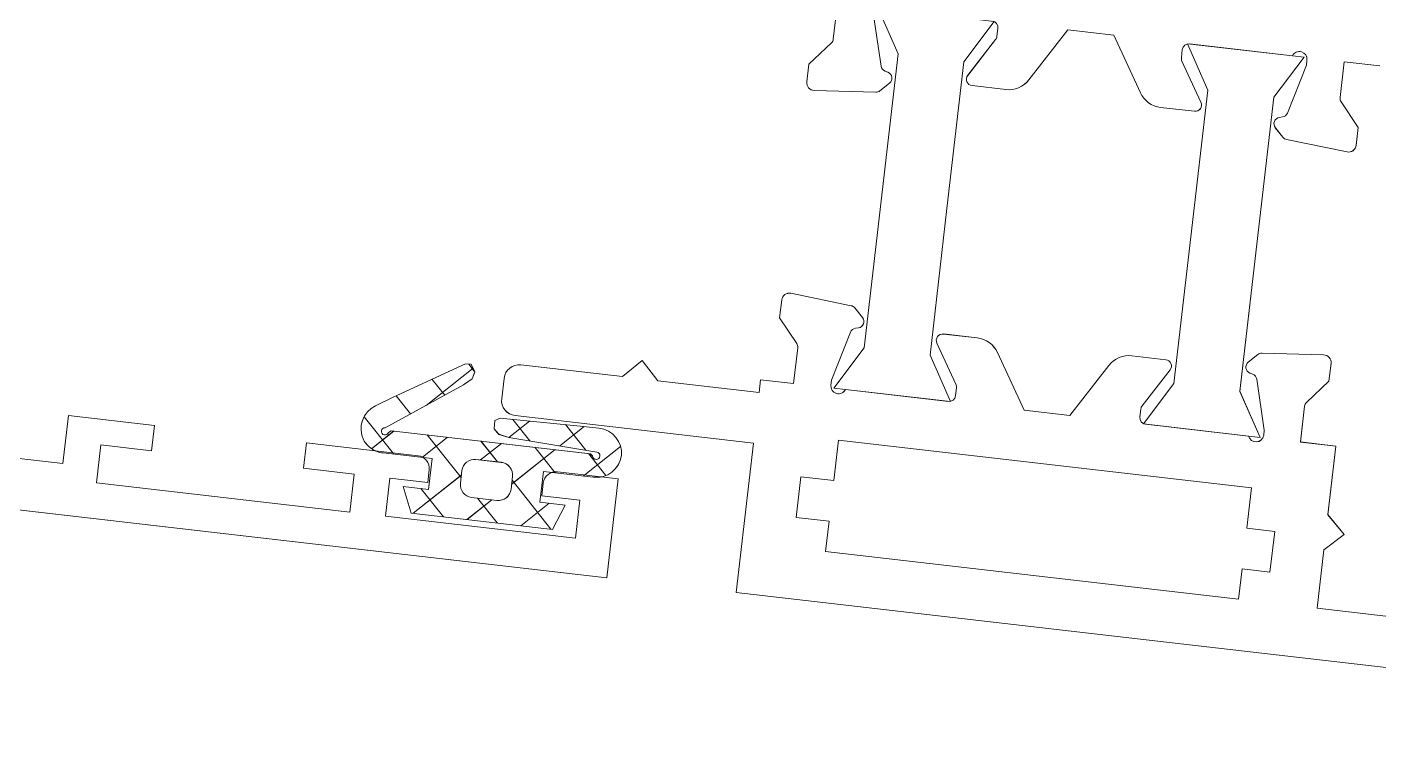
# Model space of a CAD drawing. Header units: millimetres. Extents: x 26282 to 30760, y 1404 to 4574.
# Drawn here: x 29504.59 to 29509.89, y 3471.15 to 3473.93 of the extents above; entities that cross this region are included whole.
import ezdxf

# ---------------------------------------------------------------- set-up
doc = ezdxf.new("R2010")
doc.units = ezdxf.units.MM
doc.header["$LTSCALE"] = 0.25
doc.layers.add('AB-DUV', color=4, linetype='Continuous', lineweight=50)
doc.layers.add('DOĞRAMA', color=30, linetype='Continuous', lineweight=20)

# ---------------------------------------------------------------- blocks, each defined once
blk = doc.blocks.new('CHD60E27', base_point=(-138.6, 7.85))
at = {"color": 1, "linetype": 'Continuous'}
for p, q in [((-137.2, 16.75), (-135.7, 16.75)), ((-135.7, 16.75), (-135.7, 15.25))]:
    blk.add_line(p, q, dxfattribs=at)
at = {"color": 40, "linetype": 'Continuous'}
blk.add_lwpolyline([(-136.6, 34.85), (-136.6, 29.55), (-134.7, 29.55), (-134.7, 26.15), (-135.7, 26.15), (-135.7, 28.15), (-137.2, 28.15), (-137.2, 18.15), (-135.7, 18.15), (-135.7, 20.15), (-134.7, 20.15), (-134.7, 15.75, -0.414213), (-135.199999, 15.25), (-135.7, 15.25), (-135.7, 16.75), (-137.2, 16.75), (-137.2, 9.25), (-135.7, 9.25), (-135.7, 10.75), (-135.2, 10.75, -0.414213), (-134.699999, 10.25), (-134.7, 7.85), (-138.6, 7.85), (-138.6, 7.85), (-138.6, 78.35)], format="xyb", dxfattribs=at)
blk = doc.blocks.new('CHD60E28', base_point=(0, -82.8))
at = {"color": 40, "linetype": 'Continuous'}
for points in [[(2, -21.7), (2, -27), (4.305342, -27), (5, -26.28066), (5.694659, -27), (8.4, -27), (8.4, -28.4), (9.809008, -28.4, 0.176327), (9.969705, -28.341511), (10.9, -27.5609), (11.6, -27.5609, -0.43976), (11.898858, -27.887046), (11.688329, -30.293409, -0.176327), (11.616057, -30.448396), (11.276777, -30.787677, -0.577351), (10.858518, -30.675605), (10.827653, -30.560412, 0.267949), (10.650876, -30.383636), (8.7, -29.8609), (8.5, -29.8609, 0.842899), (8.4, -30.443742), (8.4, -34.5109, 0.414213), (8.65, -34.7609), (8.971194, -34.7609, 0.137838), (9.101447, -34.724288), (10.619748, -33.797512, -0.585341), (11, -34.0109), (11, -35.347384, -0.261351), (10.521011, -36.200935), (8.4, -37.495605), (8.4, -39.304394), (10.52101, -40.599064, -0.261351), (11.000001, -41.452615), (11, -42.789099, -0.585341), (10.619748, -43.002487), (9.101446, -42.075712, 0.137838), (8.971194, -42.0391), (8.65, -42.039099, 0.414213), (8.399999, -42.2891), (8.4, -46.356257, 0.842899), (8.5, -46.939099), (8.7, -46.939099), (10.650876, -46.416364, 0.267949), (10.827654, -46.239588), (10.858519, -46.124395, -0.577351), (11.276776, -46.012322), (11.616057, -46.351603, -0.176327), (11.688329, -46.50659), (11.898859, -48.912953, -0.43976), (11.6, -49.2391), (10.9, -49.239099), (9.969705, -48.458489, 0.176327), (9.809008, -48.4), (8.4, -48.4), (8.4, -49.7), (7.9, -49.7), (7.9, -53.705341), (8.61934, -54.4), (7.9, -55.094658), (7.9, -59.1, -0.414213), (7.3, -59.699999), (6.5, -59.7, -0.414213), (5.9, -59.099999), (5.9, -49.7), (0, -49.7), (0, -49.7), (0, -24.85), (0, 0)], [(23.4, -48.4), (21.990993, -48.4, 0.176327), (21.830296, -48.458489), (20.9, -49.239099), (20.2, -49.239099, -0.43976), (19.901142, -48.912953), (20.111671, -46.506591, -0.176327), (20.183943, -46.351603), (20.523224, -46.012323, -0.577351), (20.941481, -46.124395), (20.972347, -46.239587, 0.267949), (21.149124, -46.416364), (23.1, -46.939099)], [(23.4, -42.289099, 0.414213), (23.149999, -42.0391), (22.828807, -42.039099, 0.137838), (22.698554, -42.075711), (21.180253, -43.002487, -0.585341), (20.799999, -42.7891), (20.8, -41.452615, -0.261351), (21.278991, -40.599064), (23.4, -39.304394), (23.4, -37.495605), (21.278991, -36.200935, -0.261351), (20.800001, -35.347385), (20.8, -34.0109, -0.585341), (21.180252, -33.797512), (22.698554, -34.724288, 0.137838), (22.828807, -34.760901), (23.15, -34.7609, 0.414213), (23.4, -34.5109), (23.4, -30.443743, 0.842899), (23.3, -29.860899), (23.1, -29.8609), (21.149124, -30.383636, 0.267949), (20.972348, -30.560413), (20.941482, -30.675605, -0.577351), (20.523223, -30.787677), (20.183943, -30.448396, -0.176327), (20.111672, -30.293408), (19.901142, -27.887047, -0.43976), (20.199999, -27.5609), (20.9, -27.5609), (21.830296, -28.341511, 0.176327), (21.990993, -28.4), (23.4, -28.4), (23.4, -27)]]:
    blk.add_lwpolyline(points, format="xyb", dxfattribs=at)
blk.add_lwpolyline([(3.2, -29.55), (3.2, -30.1), (2, -30.1), (2, -46.4), (3.2, -46.4), (3.2, -47.7), (4.8, -47.7), (4.8, -46.4), (6.4, -46.4), (6.4, -30.1), (4.8, -30.1), (4.8, -29), (3.2, -29), (3.2, -29.55)], close=True, dxfattribs=at)
at = {"color": 4, "linetype": 'Continuous'}
for points in [[(10.113, -33.587833), (8.4, -34.587833), (8.4, -29.987833), (10.1, -30.987833), (15.9, -30.987833), (21.7, -30.987833), (23.4, -29.987833), (23.4, -34.587833), (21.687, -33.587833), (15.9, -33.587833), (10.113, -33.587833)], [(10.113, -43.212166), (8.4, -42.212166), (8.4, -46.812166), (10.1, -45.812166), (15.9, -45.812166), (21.7, -45.812166), (23.4, -46.812166), (23.4, -42.212166), (21.687, -43.212166), (15.9, -43.212166), (10.113, -43.212166)]]:
    blk.add_lwpolyline(points, close=True, dxfattribs=at)
blk = doc.blocks.new('CHD50D23', base_point=(110.983776, 153.85743))
at = {"color": 1, "linetype": 'Continuous'}
for p, q in [((117.791548, 170.671326), (119.381447, 172.261226)), ((119.568875, 171.841832), (119.206204, 172.204502)), ((119.457419, 170.215877), (121.244586, 172.003044)), ((124.138771, 167.271936), (119.568875, 171.841832)), ((119.432791, 169.856596), (118.032092, 171.257294)), ((120.970782, 169.60792), (122.142332, 170.77947)), ((118.315634, 169.074092), (119.457419, 170.215877)), ((121.333881, 167.955505), (119.432791, 169.856596)), ((119.301305, 167.938443), (120.572703, 169.209841)), ((121.747604, 168.263422), (122.91966, 169.435477)), ((119.296707, 167.87136), (118.580823, 168.587243)), ((122.524426, 166.918923), (123.696988, 168.091485)), ((118.649877, 167.287015), (119.301305, 167.938443)), ((119.145191, 165.661009), (121.37384, 167.889658)), ((124.455498, 162.712568), (119.296707, 167.87136)), ((119.160623, 165.886123), (118.364104, 166.682642)), ((120.14134, 164.535837), (122.174977, 166.569474)), ((124.278265, 160.768481), (119.160623, 165.886123)), ((115.348278, 161.864095), (119.145191, 165.661009)), ((119.024539, 163.900887), (117.547506, 165.37792)), ((121.172168, 163.445345), (122.976114, 165.249291)), ((118.528593, 162.275512), (116.730908, 164.073197)), ((118.989078, 163.383575), (119.611946, 164.006444)), ((119.345191, 163.580234), (119.024539, 163.900887)), ((121.973305, 162.125161), (123.777251, 163.929107)), ((111.799457, 156.193954), (118.989078, 163.383575)), ((120.452072, 158.230713), (115.91431, 162.768475)), ((121.603057, 159.633594), (124.527445, 162.557981)), ((118.720503, 157.840961), (115.097712, 161.463753)), ((116.041968, 158.315145), (118.584254, 160.857431)), ((118.064864, 158.216721), (120.705574, 160.857431)), ((121.299351, 159.504754), (119.946674, 160.857431)), ((121.452072, 157.361288), (125.087016, 160.996232)), ((122.788808, 160.136617), (122.034401, 160.891024)), ((125.34237, 159.704376), (124.278265, 160.768481)), ((116.124999, 158.315145), (114.281114, 160.15903)), ((124.529431, 158.395995), (122.788808, 160.136617)), ((121.237452, 159.267988), (121.603057, 159.633594)), ((122.965684, 157.838422), (121.299351, 159.504754)), ((124.608099, 158.395995), (125.396213, 159.184109)), ((114.691525, 157.627299), (113.464516, 158.854308)), ((119.211984, 157.24252), (120.452072, 158.482608)), ((113.865869, 156.331635), (112.647918, 157.549586)), ((120.452072, 156.109392), (118.977527, 157.583937)), ((122.94395, 155.738834), (121.452072, 157.230713)), ((119.332913, 155.242129), (120.452072, 156.361288)), ((120.244395, 154.032291), (122.569534, 156.35743)), ((113.040212, 155.035971), (111.83132, 156.244863)), ((112.193401, 154.466577), (113.52755, 155.800727)), ((122.081038, 154.480426), (121.159141, 155.402323)), ((111.107571, 154.847292), (111.014722, 154.940141)), ((120.547923, 153.892221), (119.627241, 154.812903))]:
    blk.add_line(p, q, dxfattribs=at)
for points in [[(117.942326, 171.103172, -0.229763), (119.601084, 172.311706, -0.229763), (121.577, 171.756923), (124.065182, 167.454881, -0.472021), (123.686104, 166.442525), (123.493312, 166.376425, -0.353954), (122.651853, 166.698377), (120.910699, 169.711911, 2.506605), (120.443837, 169.422198), (123.974866, 163.603459, -0.068514), (125.058809, 161.099606, -0.068514), (125.425814, 158.395994), (124.268132, 158.395995, 0.414213), (122.468133, 156.595995), (122.468132, 156.35743), (123.368132, 156.35743), (121.951762, 154.2919, -0.247171), (121.127035, 153.857431), (120.80923, 153.85743, -0.247171), (119.984502, 154.2919), (118.568132, 156.35743), (119.468132, 156.35743), (119.468132, 156.395995, 0.347266), (117.672353, 158.315146), (115.962865, 158.315145, 0.239382), (114.781982, 157.769249), (112.588983, 154.327878), (110.983776, 154.890697), (118.422358, 166.775718, 0.283277), (118.436838, 168.874362), (117.984154, 169.620334, -0.264505), (117.942326, 171.103172)], [(118.960417, 162.96546), (118.120011, 161.622698, 0.58904), (118.543842, 160.857431), (121.854332, 160.857431, 0.584485), (122.281783, 161.616824), (120.652103, 164.302354, 0.558043), (119.800823, 164.308222), (118.960417, 162.96546)], [(120.952072, 159.35743, 0.414214), (120.452072, 158.85743), (120.452072, 155.85743, 1), (121.452072, 155.85743), (121.452072, 158.85743, 0.414214), (120.952072, 159.35743)]]:
    blk.add_lwpolyline(points, format="xyb", close=True, dxfattribs=at)
blk = doc.blocks.new('CHD40D08', base_point=(-2.21267, -2.905012))
at = {"color": 1, "linetype": 'Continuous'}
for p, q in [((0, 5.969856), (1.319355, 7.289211)), ((0.12533, 6.85077), (0.904473, 6.071627)), ((1.017205, 5.958895), (1.924654, 5.051445)), ((1.069674, 4.91821), (1.934707, 5.783243)), ((-2.21267, 4.946129), (-0.482761, 3.21622)), ((0, 4.854779), (0.904473, 3.950306)), ((-2.21267, 3.757186), (-1.21267, 4.757186)), ((-0.632316, 3.21622), (0.904473, 4.753009)), ((1.129836, 3.724943), (1.8882, 2.96658)), ((1.171493, 2.898708), (1.899747, 3.626962)), ((-2.21267, 2.824809), (-1.333018, 1.945157)), ((-2.21267, 1.635866), (-1.333018, 2.515518)), ((0.166981, 2.566478), (0.904473, 1.828986)), ((0.166982, 1.894197), (0.904473, 2.631688)), ((-2.21267, -0.485455), (-0.510996, 1.216219)), ((-0.604081, 1.21622), (0.039793, 0.572346)), ((2.045652, -0.469774), (3.706779, 1.191354)), ((3.601991, 1.252788), (3.846916, 1.007863)), ((-2.21267, 0.703488), (-1.21267, -0.296512)), ((0.039793, 0.572346), (0.904473, -0.292334)), ((0.061836, -0.332269), (0.904473, 0.510368)), ((2.524604, 0.208855), (3.086884, -0.353425)), ((0, -0.394105), (0.061836, -0.332269)), ((1.646901, -1.034763), (2.284292, -1.672154)), ((-0.000001, -1.509181), (0.092774, -1.601955)), ((0.092774, -1.601955), (1.325459, -2.834641)), ((0.115405, -2.400021), (0.904473, -1.610952))]:
    blk.add_line(p, q, dxfattribs=at)
for points in [[(3.56458, 1.274721), (3.853054, 1.105598), (3.839039, 0.882431), (2.197611, -1.814579), (1.801975, -2.439764, -0.413949), (0.422965, -2.750501, -0.119976), (0.112064, -2.393627, -0.119976), (-0.000001, -1.93378), (0, 0), (-1.21267, 0), (-1.21267, -1), (-2.21267, -0.565218), (-2.21267, 5.005452), (-1.21267, 5.396757), (-1.21267, 4.396757), (0, 4.396757), (0, 6.36622, -0.404548), (0.967353, 7.365686, -0.404548), (1.934706, 6.366219), (1.934707, 5.626366), (1.87951, 2.469611), (1.772015, 2.273538), (1.437813, 2.284888), (1.245523, 2.492312), (1.171532, 2.897929), (0.995458, 6.390233, 2.044702), (0.823804, 6.2417), (0.904473, 6.143585), (0.904473, -1.711145), (0.823804, -1.809259, 2.04471), (0.995459, -1.957792), (3.011747, 0.899087), (3.291174, 1.202272), (3.56458, 1.274721)], [(0.020535, 1.362666, 0.198912), (0.166982, 1.71622), (0.166981, 2.71622, 0.414213), (-0.333018, 3.21622), (-0.833018, 3.21622, 0.414213), (-1.333018, 2.71622), (-1.333018, 1.716219, 0.414213), (-0.833018, 1.21622), (-0.333018, 1.216219, 0.198912), (0.020535, 1.362666)]]:
    blk.add_lwpolyline(points, format="xyb", close=True, dxfattribs=at)
blk = doc.blocks.new('A$C3DEF5641')
at = {"layer": 'DOĞRAMA', "color": 163, "rotation": 90}
for name, p in [('CHD60E28', (451.083, 51.924)), ('CHD50D23', (449.332, 71.395)), ('CHD40D08', (433.332, 53.562))]:
    blk.add_blockref(name, p, dxfattribs=at)
at = {"layer": 'DOĞRAMA', "color": 163, "xscale": -1, "rotation": 270}
blk.add_blockref('CHD60E27', (423.083, 51.924), dxfattribs=at)
blk = doc.blocks.new('A$C187D15ED')
at = {"layer": 'DOĞRAMA', "color": 163, "xscale": -0.1, "yscale": 0.1, "zscale": 0.1, "rotation": 353.4193271623163}
blk.add_blockref('A$C3DEF5641', (9977.8733, 3256.7396, -134.2241), dxfattribs=at)
blk.add_blockref('A$C3DEF5641', (9977.8733, 3256.7396, -134.2241), dxfattribs=at)

msp = doc.modelspace()

# ---------------------------------------------------------------- block references
at = {"layer": 'AB-DUV', "ltscale": 100}
msp.add_blockref('A$C187D15ED', (19570.4239, 205.0275, 5.1264), dxfattribs=at)

# ---------------------------------------------------------------- next in the draw order: linework, layer by layer
at = {"layer": 'DOĞRAMA', "color": 1, "linetype": 'Continuous'}
for p, q in [((29506.343, 3472.5842, -129.0977), (29506.3215, 3472.6113, -129.0977)), ((29506.343, 3472.5842, -129.0977), (29506.3215, 3472.6113, -129.0977)), ((29506.1541, 3472.4493, -129.0977), (29506.3381, 3472.5953, -129.0977)), ((29506.1541, 3472.4493, -129.0977), (29506.3381, 3472.5953, -129.0977)), ((29506.227, 3472.4891, -129.0977), (29506.1776, 3472.5514, -129.0977)), ((29506.227, 3472.4891, -129.0977), (29506.1776, 3472.5514, -129.0977)), ((29506.0934, 3472.4162, -129.0977), (29506.0374, 3472.4868, -129.0977)), ((29506.0934, 3472.4162, -129.0977), (29506.0374, 3472.4868, -129.0977)), ((29506.0192, 3472.2683, -129.0977), (29505.9109, 3472.4048, -129.0977)), ((29506.0192, 3472.2683, -129.0977), (29505.9109, 3472.4048, -129.0977)), ((29505.9402, 3472.2797, -129.0977), (29506.0276, 3472.349, -129.0977)), ((29505.9402, 3472.2797, -129.0977), (29506.0276, 3472.349, -129.0977)), ((29506.4787, 3472.3238, -129.0977), (29506.5594, 3472.3878, -129.0977)), ((29506.4787, 3472.3238, -129.0977), (29506.5594, 3472.3878, -129.0977)), ((29506.5603, 3472.3102, -129.0977), (29506.4937, 3472.3943, -129.0977)), ((29506.5603, 3472.3102, -129.0977), (29506.4937, 3472.3943, -129.0977)), ((29506.6781, 3472.2906, -129.0977), (29506.774, 3472.3666, -129.0977)), ((29506.6781, 3472.2906, -129.0977), (29506.774, 3472.3666, -129.0977)), ((29506.7809, 3472.2735, -129.0977), (29506.7012, 3472.374, -129.0977)), ((29506.7809, 3472.2735, -129.0977), (29506.7012, 3472.374, -129.0977)), ((29506.145, 3472.2506, -129.0977), (29506.2384, 3472.3247, -129.0977)), ((29506.145, 3472.2506, -129.0977), (29506.2384, 3472.3247, -129.0977)), ((29506.2346, 3472.2381, -129.0977), (29506.1586, 3472.3339, -129.0977)), ((29506.2346, 3472.2381, -129.0977), (29506.1586, 3472.3339, -129.0977)), ((29506.3674, 3472.2356, -129.0977), (29506.4491, 3472.3004, -129.0977)), ((29506.3674, 3472.2356, -129.0977), (29506.4491, 3472.3004, -129.0977)), ((29506.4342, 3472.2279, -129.0977), (29506.3694, 3472.3096, -129.0977)), ((29506.4342, 3472.2279, -129.0977), (29506.3694, 3472.3096, -129.0977)), ((29506.0274, 3472.258, -129.0977), (29506.0192, 3472.2683, -129.0977)), ((29506.0274, 3472.258, -129.0977), (29506.0192, 3472.2683, -129.0977)), ((29506.1382, 3472.2452, -129.0977), (29506.145, 3472.2506, -129.0977)), ((29506.1382, 3472.2452, -129.0977), (29506.145, 3472.2506, -129.0977)), ((29506.4896, 3472.141, -129.0977), (29506.6598, 3472.2761, -129.0977)), ((29506.4896, 3472.141, -129.0977), (29506.6598, 3472.2761, -129.0977)), ((29506.6596, 3472.1851, -129.0977), (29506.5801, 3472.2853, -129.0977)), ((29506.6596, 3472.1851, -129.0977), (29506.5801, 3472.2853, -129.0977)), ((29506.7704, 3472.1723, -129.0977), (29506.9165, 3472.2882, -129.0977)), ((29506.7704, 3472.1723, -129.0977), (29506.9165, 3472.2882, -129.0977)), ((29506.8593, 3472.1746, -129.0977), (29506.7908, 3472.261, -129.0977)), ((29506.8593, 3472.1746, -129.0977), (29506.7908, 3472.261, -129.0977)), ((29506.2912, 3472.1667, -129.0977), (29506.2346, 3472.2381, -129.0977)), ((29506.2912, 3472.1667, -129.0977), (29506.2346, 3472.2381, -129.0977)), ((29505.9946, 3472.0151, -129.0977), (29506.0118, 3472.1641, -129.0977)), ((29505.9946, 3472.0151, -129.0977), (29506.0118, 3472.1641, -129.0977)), ((29506.0118, 3472.1641, -129.0977), (29506.1608, 3472.1469, -129.0977)), ((29506.0118, 3472.1641, -129.0977), (29506.1608, 3472.1469, -129.0977)), ((29506.1037, 3472.0264, -129.0977), (29506.2923, 3472.176, -129.0977)), ((29506.1037, 3472.0264, -129.0977), (29506.2923, 3472.176, -129.0977)), ((29506.6433, 3471.9642, -129.0977), (29506.4913, 3472.1559, -129.0977)), ((29506.6433, 3471.9642, -129.0977), (29506.4913, 3472.1559, -129.0977)), ((29506.2218, 3472.0128, -129.0977), (29506.134, 3472.1236, -129.0977)), ((29506.2218, 3472.0128, -129.0977), (29506.134, 3472.1236, -129.0977)), ((29506.4326, 3471.9885, -129.0977), (29506.3553, 3472.086, -129.0977)), ((29506.4326, 3471.9885, -129.0977), (29506.3553, 3472.086, -129.0977)), ((29506.3145, 3472.0021, -129.0977), (29506.4119, 3472.0794, -129.0977)), ((29506.3145, 3472.0021, -129.0977), (29506.4119, 3472.0794, -129.0977)), ((29506.5252, 3471.9778, -129.0977), (29506.636, 3472.0657, -129.0977)), ((29506.5252, 3471.9778, -129.0977), (29506.636, 3472.0657, -129.0977))]:
    msp.add_line(p, q, dxfattribs=at)
at = {"layer": 'DOĞRAMA', "color": 40, "linetype": 'Continuous', "elevation": -129.0977}
for points in [[(29507.7667, 3474.0252), (29507.7505, 3473.8852, -0.176327), (29507.7429, 3473.87), (29507.6547, 3473.7865), (29507.6466, 3473.7169, 0.43976), (29507.6756, 3473.6835), (29507.9171, 3473.6769, 0.176327), (29507.9333, 3473.6823), (29507.9709, 3473.7121, 0.577351), (29507.9646, 3473.7549), (29507.9535, 3473.7593, -0.267949), (29507.9379, 3473.7789), (29507.9084, 3473.9787)], [(29507.7667, 3474.0252), (29507.7505, 3473.8852, -0.176327), (29507.7429, 3473.87), (29507.6547, 3473.7865), (29507.6466, 3473.7169, 0.43976), (29507.6756, 3473.6835), (29507.9171, 3473.6769, 0.176327), (29507.9333, 3473.6823), (29507.9709, 3473.7121, 0.577351), (29507.9646, 3473.7549), (29507.9535, 3473.7593, -0.267949), (29507.9379, 3473.7789), (29507.9084, 3473.9787)], [(29508.3737, 3473.9552, -0.414213), (29508.3957, 3473.9275), (29508.392, 3473.8956, -0.137838), (29508.3869, 3473.8831), (29508.2774, 3473.7429, 0.585341), (29508.2943, 3473.7026), (29508.427, 3473.6873, 0.261351), (29508.5173, 3473.7251), (29508.6702, 3473.921), (29508.8499, 3473.9003), (29508.9542, 3473.6747, 0.261351), (29509.0335, 3473.6173), (29509.1663, 3473.602, 0.585341), (29509.1919, 3473.6374), (29509.1172, 3473.7988, -0.137838), (29509.115, 3473.8122), (29509.1187, 3473.8441, -0.414213), (29509.1464, 3473.866), (29509.5505, 3473.8194, -0.842899), (29509.6072, 3473.8028), (29509.6049, 3473.783), (29509.5306, 3473.5951, -0.267949), (29509.511, 3473.5796), (29509.4993, 3473.5779, 0.577351), (29509.4833, 3473.5376), (29509.5131, 3473.5, 0.176327), (29509.5277, 3473.4911), (29509.7643, 3473.4426, 0.43976), (29509.8002, 3473.4685), (29509.8082, 3473.538), (29509.7413, 3473.6394, -0.176327), (29509.7373, 3473.656), (29509.7535, 3473.796), (29509.8926, 3473.78)], [(29508.3737, 3473.9552, -0.414213), (29508.3957, 3473.9275), (29508.392, 3473.8956, -0.137838), (29508.3869, 3473.8831), (29508.2774, 3473.7429, 0.585341), (29508.2943, 3473.7026), (29508.427, 3473.6873, 0.261351), (29508.5173, 3473.7251), (29508.6702, 3473.921), (29508.8499, 3473.9003), (29508.9542, 3473.6747, 0.261351), (29509.0335, 3473.6173), (29509.1663, 3473.602, 0.585341), (29509.1919, 3473.6374), (29509.1172, 3473.7988, -0.137838), (29509.115, 3473.8122), (29509.1187, 3473.8441, -0.414213), (29509.1464, 3473.866), (29509.5505, 3473.8194, -0.842899), (29509.6072, 3473.8028), (29509.6049, 3473.783), (29509.5306, 3473.5951, -0.267949), (29509.511, 3473.5796), (29509.4993, 3473.5779, 0.577351), (29509.4833, 3473.5376), (29509.5131, 3473.5, 0.176327), (29509.5277, 3473.4911), (29509.7643, 3473.4426, 0.43976), (29509.8002, 3473.4685), (29509.8082, 3473.538), (29509.7413, 3473.6394, -0.176327), (29509.7373, 3473.656), (29509.7535, 3473.796), (29509.8926, 3473.78)], [(29510.1738, 3471.5933), (29509.6473, 3471.6541), (29509.6737, 3471.8831), (29509.7532, 3471.9439), (29509.6897, 3472.0211), (29509.7207, 3472.2899), (29509.5816, 3472.3059), (29509.5977, 3472.4459, -0.176327), (29509.6054, 3472.4612), (29509.6936, 3472.5446), (29509.7016, 3472.6142, 0.43976), (29509.6726, 3472.6476), (29509.4312, 3472.6543, 0.176327), (29509.415, 3472.6489), (29509.3774, 3472.619, 0.577351), (29509.3837, 3472.5762), (29509.3948, 3472.5718, -0.267949), (29509.4103, 3472.5522), (29509.4399, 3472.3524), (29509.4376, 3472.3326, -0.842899), (29509.3786, 3472.3293), (29508.9745, 3472.3759, -0.414213), (29508.9526, 3472.4036), (29508.9562, 3472.4355, -0.137838), (29508.9614, 3472.4481), (29509.0708, 3472.5883, 0.585341), (29509.054, 3472.6285), (29508.9212, 3472.6438, 0.261351), (29508.8309, 3472.606), (29508.678, 3472.4101), (29508.4983, 3472.4309), (29508.394, 3472.6564, 0.261351), (29508.3147, 3472.7138), (29508.182, 3472.7291, 0.585341), (29508.1564, 3472.6938), (29508.2311, 3472.5323, -0.137838), (29508.2332, 3472.519), (29508.2295, 3472.487, -0.414213), (29508.2018, 3472.4651), (29507.7978, 3472.5117, -0.842899), (29507.741, 3472.5283), (29507.7433, 3472.5482), (29507.8176, 3472.736, -0.267949), (29507.8372, 3472.7515), (29507.849, 3472.7533, 0.577351), (29507.8649, 3472.7935), (29507.8351, 3472.8311, 0.176327), (29507.8205, 3472.8401), (29507.5839, 3472.8886, 0.43976), (29507.5481, 3472.8626), (29507.5401, 3472.7931), (29507.6069, 3472.6917, -0.176327), (29507.6109, 3472.6751), (29507.5948, 3472.5351), (29507.4656, 3472.55), (29507.4599, 3472.5003), (29507.062, 3472.5462), (29507.0012, 3472.6257), (29506.924, 3472.5622), (29506.5261, 3472.6081, 0.414213), (29506.4596, 3472.5553), (29506.4504, 3472.4759, 0.414213), (29506.5032, 3472.4094), (29507.437, 3472.3016), (29507.3694, 3471.7155), (29507.3694, 3471.7155), (29509.838, 3471.4308), (29512.3066, 3471.146)], [(29510.1738, 3471.5933), (29509.6473, 3471.6541), (29509.6737, 3471.8831), (29509.7532, 3471.9439), (29509.6897, 3472.0211), (29509.7207, 3472.2899), (29509.5816, 3472.3059), (29509.5977, 3472.4459, -0.176327), (29509.6054, 3472.4612), (29509.6936, 3472.5446), (29509.7016, 3472.6142, 0.43976), (29509.6726, 3472.6476), (29509.4312, 3472.6543, 0.176327), (29509.415, 3472.6489), (29509.3774, 3472.619, 0.577351), (29509.3837, 3472.5762), (29509.3948, 3472.5718, -0.267949), (29509.4103, 3472.5522), (29509.4399, 3472.3524), (29509.4376, 3472.3326, -0.842899), (29509.3786, 3472.3293), (29508.9745, 3472.3759, -0.414213), (29508.9526, 3472.4036), (29508.9562, 3472.4355, -0.137838), (29508.9614, 3472.4481), (29509.0708, 3472.5883, 0.585341), (29509.054, 3472.6285), (29508.9212, 3472.6438, 0.261351), (29508.8309, 3472.606), (29508.678, 3472.4101), (29508.4983, 3472.4309), (29508.394, 3472.6564, 0.261351), (29508.3147, 3472.7138), (29508.182, 3472.7291, 0.585341), (29508.1564, 3472.6938), (29508.2311, 3472.5323, -0.137838), (29508.2332, 3472.519), (29508.2295, 3472.487, -0.414213), (29508.2018, 3472.4651), (29507.7978, 3472.5117, -0.842899), (29507.741, 3472.5283), (29507.7433, 3472.5482), (29507.8176, 3472.736, -0.267949), (29507.8372, 3472.7515), (29507.849, 3472.7533, 0.577351), (29507.8649, 3472.7935), (29507.8351, 3472.8311, 0.176327), (29507.8205, 3472.8401), (29507.5839, 3472.8886, 0.43976), (29507.5481, 3472.8626), (29507.5401, 3472.7931), (29507.6069, 3472.6917, -0.176327), (29507.6109, 3472.6751), (29507.5948, 3472.5351), (29507.4656, 3472.55), (29507.4599, 3472.5003), (29507.062, 3472.5462), (29507.0012, 3472.6257), (29506.924, 3472.5622), (29506.5261, 3472.6081, 0.414213), (29506.4596, 3472.5553), (29506.4504, 3472.4759, 0.414213), (29506.5032, 3472.4094), (29507.437, 3472.3016), (29507.3694, 3471.7155), (29507.3694, 3471.7155), (29509.838, 3471.4308), (29512.3066, 3471.146)], [(29504.2034, 3472.2821), (29504.7299, 3472.2214), (29504.7517, 3472.4101), (29505.0895, 3472.3711), (29505.078, 3472.2718), (29504.8793, 3472.2947), (29504.8621, 3472.1457), (29505.8555, 3472.0311), (29505.8727, 3472.1801), (29505.6741, 3472.203), (29505.6855, 3472.3024), (29506.1226, 3472.252, -0.414213), (29506.1666, 3472.1965), (29506.1608, 3472.1469), (29506.0118, 3472.1641), (29505.9946, 3472.0151), (29506.7397, 3471.9291), (29506.7569, 3472.0781), (29506.6079, 3472.0953), (29506.6136, 3472.145, -0.414213), (29506.669, 3472.1889), (29506.9074, 3472.1614), (29506.8627, 3471.774), (29506.8627, 3471.774), (29499.8592, 3472.5819)], [(29504.2034, 3472.2821), (29504.7299, 3472.2214), (29504.7517, 3472.4101), (29505.0895, 3472.3711), (29505.078, 3472.2718), (29504.8793, 3472.2947), (29504.8621, 3472.1457), (29505.8555, 3472.0311), (29505.8727, 3472.1801), (29505.6741, 3472.203), (29505.6855, 3472.3024), (29506.1226, 3472.252, -0.414213), (29506.1666, 3472.1965), (29506.1608, 3472.1469), (29506.0118, 3472.1641), (29505.9946, 3472.0151), (29506.7397, 3471.9291), (29506.7569, 3472.0781), (29506.6079, 3472.0953), (29506.6136, 3472.145, -0.414213), (29506.669, 3472.1889), (29506.9074, 3472.1614), (29506.8627, 3471.774), (29506.8627, 3471.774), (29499.8592, 3472.5819)]]:
    msp.add_lwpolyline(points, format="xyb", dxfattribs=at)
at = {"layer": 'DOĞRAMA', "color": 4, "linetype": 'Continuous', "elevation": -129.0977}
for points in [[(29508.1298, 3472.6458), (29508.2095, 3472.4642), (29507.7525, 3472.5169), (29507.8713, 3472.6743), (29507.9378, 3473.2505), (29508.0043, 3473.8267), (29507.9244, 3474.007), (29508.3814, 3473.9543), (29508.2624, 3473.7956), (29508.1961, 3473.2207), (29508.1298, 3472.6458)], [(29508.1298, 3472.6458), (29508.2095, 3472.4642), (29507.7525, 3472.5169), (29507.8713, 3472.6743), (29507.9378, 3473.2505), (29508.0043, 3473.8267), (29507.9244, 3474.007), (29508.3814, 3473.9543), (29508.2624, 3473.7956), (29508.1961, 3473.2207), (29508.1298, 3472.6458)], [(29509.0859, 3472.5355), (29508.9669, 3472.3768), (29509.4238, 3472.3241), (29509.344, 3472.5044), (29509.4105, 3473.0806), (29509.4769, 3473.6568), (29509.5958, 3473.8142), (29509.1388, 3473.8669), (29509.2185, 3473.6853), (29509.1522, 3473.1104), (29509.0859, 3472.5355)], [(29509.0859, 3472.5355), (29508.9669, 3472.3768), (29509.4238, 3472.3241), (29509.344, 3472.5044), (29509.4105, 3473.0806), (29509.4769, 3473.6568), (29509.5958, 3473.8142), (29509.1388, 3473.8669), (29509.2185, 3473.6853), (29509.1522, 3473.1104), (29509.0859, 3472.5355)]]:
    msp.add_lwpolyline(points, close=True, dxfattribs=at)
at = {"layer": 'DOĞRAMA', "color": 1, "linetype": 'Continuous', "elevation": -129.0977}
for points in [[(29506.3448, 3472.5802), (29506.3313, 3472.6108), (29506.309, 3472.612), (29506.0222, 3472.4798), (29505.9556, 3472.4477, 0.413949), (29505.9089, 3472.3142, 0.119976), (29505.9408, 3472.2793, 0.119976), (29505.9852, 3472.2629), (29506.1773, 3472.2407), (29506.1634, 3472.1202), (29506.0641, 3472.1317), (29506.0958, 3472.0274), (29506.6492, 3471.9635), (29506.6995, 3472.0584), (29506.6002, 3472.0698), (29506.6141, 3472.1903), (29506.8097, 3472.1677, 0.404548), (29506.9201, 3472.2524, 0.404548), (29506.8319, 3472.3599), (29506.7584, 3472.3684), (29506.4442, 3472.3991), (29506.4235, 3472.3907), (29506.4208, 3472.3573), (29506.4392, 3472.3359), (29506.4786, 3472.3239), (29506.8235, 3472.2663, -2.044702), (29506.8068, 3472.251), (29506.798, 3472.2601), (29506.0177, 3472.3502), (29506.007, 3472.3433, -2.04471), (29505.9942, 3472.362), (29506.3011, 3472.5296), (29506.3345, 3472.5539), (29506.3448, 3472.5802)], [(29506.3448, 3472.5802), (29506.3313, 3472.6108), (29506.309, 3472.612), (29506.0222, 3472.4798), (29505.9556, 3472.4477, 0.413949), (29505.9089, 3472.3142, 0.119976), (29505.9408, 3472.2793, 0.119976), (29505.9852, 3472.2629), (29506.1773, 3472.2407), (29506.1634, 3472.1202), (29506.0641, 3472.1317), (29506.0958, 3472.0274), (29506.6492, 3471.9635), (29506.6995, 3472.0584), (29506.6002, 3472.0698), (29506.6141, 3472.1903), (29506.8097, 3472.1677, 0.404548), (29506.9201, 3472.2524, 0.404548), (29506.8319, 3472.3599), (29506.7584, 3472.3684), (29506.4442, 3472.3991), (29506.4235, 3472.3907), (29506.4208, 3472.3573), (29506.4392, 3472.3359), (29506.4786, 3472.3239), (29506.8235, 3472.2663, -2.044702), (29506.8068, 3472.251), (29506.798, 3472.2601), (29506.0177, 3472.3502), (29506.007, 3472.3433, -2.04471), (29505.9942, 3472.362), (29506.3011, 3472.5296), (29506.3345, 3472.5539), (29506.3448, 3472.5802)], [(29506.3129, 3472.2271, -0.198912), (29506.3497, 3472.2376), (29506.4491, 3472.2262, -0.414213), (29506.493, 3472.1708), (29506.4873, 3472.1211, -0.414213), (29506.4319, 3472.0771), (29506.3325, 3472.0886, -0.414213), (29506.2886, 3472.144), (29506.2943, 3472.1937, -0.198912), (29506.3129, 3472.2271)], [(29506.3129, 3472.2271, -0.198912), (29506.3497, 3472.2376), (29506.4491, 3472.2262, -0.414213), (29506.493, 3472.1708), (29506.4873, 3472.1211, -0.414213), (29506.4319, 3472.0771), (29506.3325, 3472.0886, -0.414213), (29506.2886, 3472.144), (29506.2943, 3472.1937, -0.198912), (29506.3129, 3472.2271)]]:
    msp.add_lwpolyline(points, format="xyb", close=True, dxfattribs=at)
at = {"layer": 'DOĞRAMA', "color": 40, "linetype": 'Continuous', "elevation": -129.0977}
msp.add_lwpolyline([(29509.4077, 3471.8025), (29509.3531, 3471.8088), (29509.3394, 3471.6896), (29507.7201, 3471.8764), (29507.7339, 3471.9956), (29507.6047, 3472.0105), (29507.623, 3472.1695), (29507.7522, 3472.1546), (29507.7705, 3472.3135), (29509.3898, 3472.1267), (29509.3714, 3471.9678), (29509.4807, 3471.9551), (29509.4624, 3471.7962), (29509.4077, 3471.8025)], close=True, dxfattribs=at)
msp.add_lwpolyline([(29509.4077, 3471.8025), (29509.3531, 3471.8088), (29509.3394, 3471.6896), (29507.7201, 3471.8764), (29507.7339, 3471.9956), (29507.6047, 3472.0105), (29507.623, 3472.1695), (29507.7522, 3472.1546), (29507.7705, 3472.3135), (29509.3898, 3472.1267), (29509.3714, 3471.9678), (29509.4807, 3471.9551), (29509.4624, 3471.7962), (29509.4077, 3471.8025)], close=True, dxfattribs=at)

doc.saveas('drawing.dxf')
